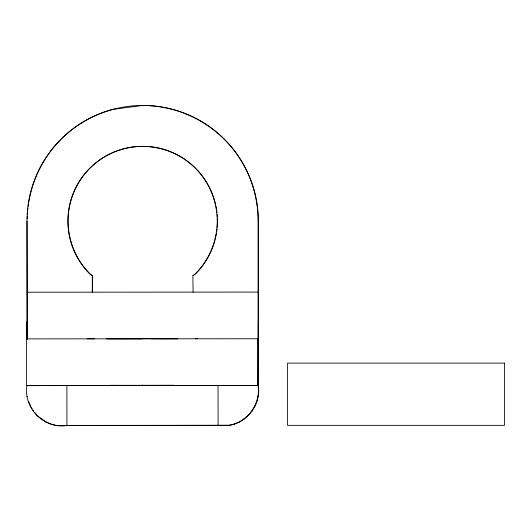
<?xml version="1.0" encoding="UTF-8"?>
<svg xmlns="http://www.w3.org/2000/svg" width="531" height="531" viewBox="0 0 531 531"><rect width="100%" height="100%" fill="white"/><g stroke="black" fill="none" stroke-linecap="round" stroke-linejoin="round"><path stroke-width="0.8" d="M27.127 385.552L26.902 385.552C23.225 408.213 44.272 429.234 66.926 425.537L228.934 425.311C247.419 422.842 261.431 404.018 258.292 385.533M258.331 343.252L258.325 220.962A115.566 115.566 0 0 0 85.624 120.577M228.934 425.311C247.333 422.51 260.94 403.852 258.033 385.426L26.577 385.632L26.55 338.884L258.172 338.758L258.132 220.969A115.566 115.566 0 0 0 142.5 105.463L112.592 109.419A115.566 115.566 0 0 0 27.001 221.095L27.035 338.884L26.55 338.884M193.085 292.116L192.886 275.735L195.395 273.804A74.672 74.672 0 0 0 195.335 168.201A74.672 74.672 0 0 0 89.732 168.261A74.672 74.672 0 0 0 89.792 273.863L92.5 275.788L92.314 292.176L92.308 275.788M26.577 385.632L258.033 385.426M27.001 221.095L27.313 339.236M192.886 275.735L195.587 273.804A74.672 74.672 0 0 0 214.896 240.317M114.716 385.473L106.744 385.519L119.78 385.566M170.126 385.519L177.865 385.479L170.146 385.44M27.041 396.438L27.426 396.438M257.9 396.312L258.285 396.312M28.369 401.735L28.754 401.735L30.572 406.042M256.579 401.609L256.964 401.609M30.493 406.766L30.878 406.766M254.462 406.64L254.847 406.64M33.367 411.406L33.752 411.406L32.929 410.078M251.594 411.286L251.979 411.286M36.918 415.554L46.097 421.966L50.412 423.784M248.05 415.434L248.435 415.434M41.066 419.098L41.451 419.098M243.902 418.986L244.287 418.986M45.712 421.966L46.097 421.966M239.262 421.86L239.647 421.86M50.744 424.09L56.425 425.404L229.319 425.304M234.231 423.984L234.616 423.984M56.04 425.404L56.425 425.404M119.807 385.453L110.421 385.513L114.696 385.552M165.035 385.539L173.086 385.526M151.454 338.831L177.839 338.732L160.077 338.659M117.178 385.446L126.438 385.433M124.546 385.426L134.157 385.42M158.404 385.559L167.431 385.546M150.685 385.572L160.063 385.566M27.041 292.216L258.172 292.083M87.283 338.778L94.684 338.771M151.501 338.659L106.718 338.771L142.255 338.838M195.627 338.718L197.512 338.718M133.122 385.413L174.188 385.314L110.182 385.347L126.166 385.413M124.506 385.586L134.117 385.579M98.328 425.517L187.224 425.47M158.444 385.42L167.464 385.42M117.145 385.572L126.405 385.579M165.068 385.426L173.113 385.433M92.5 275.788L89.985 273.863A74.672 74.672 0 0 1 89.925 168.254A74.672 74.672 0 0 1 195.534 168.201M34.767 412.587L36.792 414.957M31.289 407.43L32.106 408.751M218.029 385.446L218.108 425.052M257.681 338.758L257.708 385.506M66.899 385.533L66.926 425.537M27.22 338.778L27.088 321.547L27.101 338.778M142.281 384.988L142.281 385.586M27.214 218.659A115.566 115.566 0 0 1 27.293 216.223M27.373 214.59A115.566 115.566 0 0 1 27.532 212.135M27.672 210.502A115.566 115.566 0 0 1 27.924 208.052M28.123 206.42A115.566 115.566 0 0 1 28.455 203.97M28.714 202.351A115.566 115.566 0 0 1 84.92 120.982M216.993 229.107A74.672 74.672 0 0 1 216.688 231.549M216.442 233.162A74.672 74.672 0 0 1 215.101 239.534M196.098 168.772A74.672 74.672 0 0 1 215.646 204.807M215.984 206.4A74.672 74.672 0 0 1 216.987 212.865M217.146 214.497A74.672 74.672 0 0 1 217.318 216.94M217.391 218.56A74.672 74.672 0 0 1 217.152 227.48M174.427 385.479L173.332 385.499L174.427 385.479M258.345 321.421L258.258 385.426L258.345 321.421M504.45 363.124L287.543 363.124L287.543 425.358L504.45 425.358L504.45 363.124"/></g></svg>
